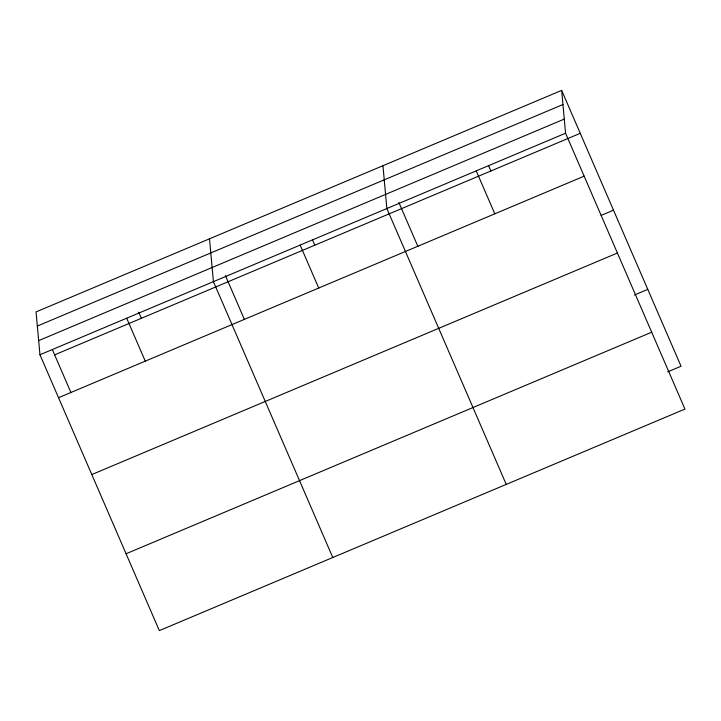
<?xml version="1.0" encoding="UTF-8"?>
<svg xmlns="http://www.w3.org/2000/svg" width="721" height="721" viewBox="0 0 721 721"><rect width="100%" height="100%" fill="white"/><g stroke="black" fill="none" stroke-linecap="round" stroke-linejoin="round"><path stroke-width="1.08" d="M561.668 90.386L36.05 311.923L39.961 354.759L159.332 630.614L684.95 409.077L565.57 133.214L561.668 90.386L681.039 366.241L667.691 371.874M37.339 326.054L562.957 104.518M38.673 340.618L564.282 119.082M39.961 354.759L565.57 133.214M54.634 354.858L580.243 133.322M58.545 397.695L584.154 176.158M601.179 215.381L613.508 210.19M91.801 474.562L617.419 253.017M634.426 295.006L647.773 289.382M126.076 553.755L651.685 332.21M488.676 165.875L490.893 170.985M476.22 170.877L494.804 213.822M398.884 202.511L417.946 246.564M506.241 484.404L386.862 208.54L382.959 165.704M312.599 240.084L314.807 245.194M300.143 245.095L318.718 288.03M225.43 275.62L244.491 319.673M332.787 557.513L213.416 281.65L209.505 238.813M138.702 312.175L141.361 318.303M126.689 318.204L145.263 361.14M52.417 349.748L71.037 392.783"/></g></svg>
